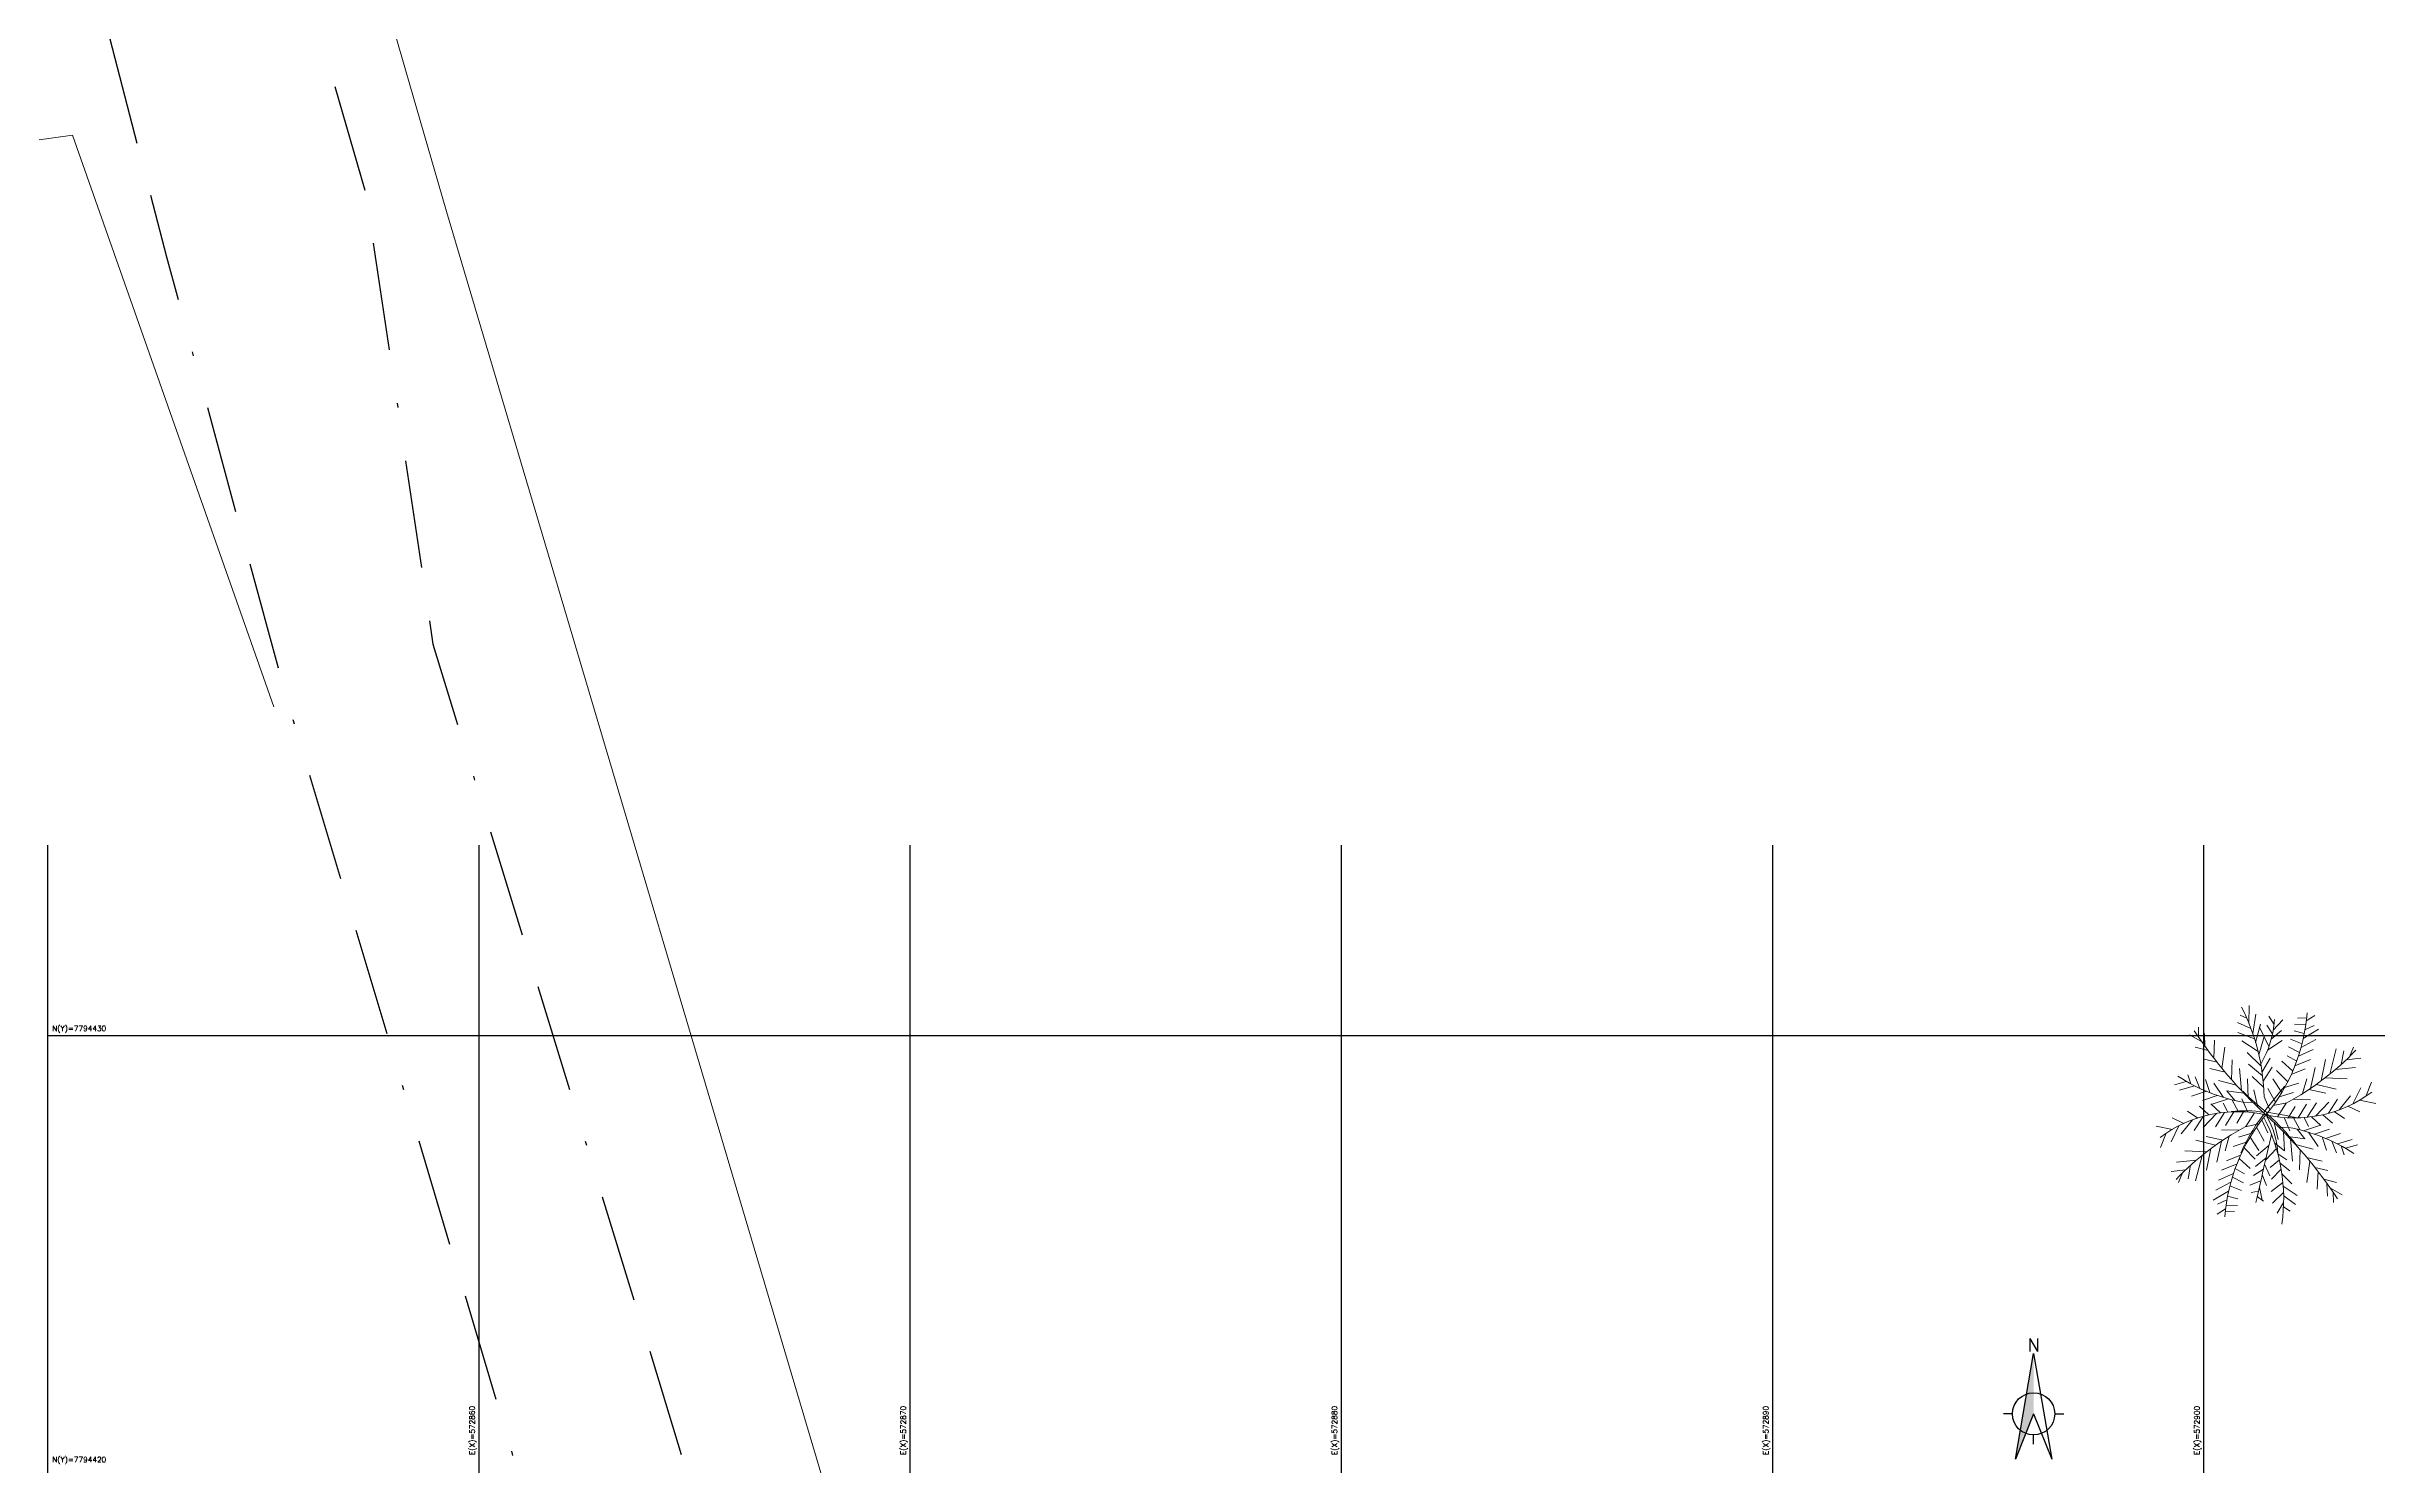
# Model space of a CAD drawing. Header units: metres. Extents: x 571679 to 576048, y 7793723 to 7796430.
# Drawn here: x 572850 to 572904, y 7794420 to 7794452.9 of the extents above; entities that cross this region are included whole.
import ezdxf
from ezdxf.enums import TextEntityAlignment as Align

# ---------------------------------------------------------------- set-up
doc = ezdxf.new("R2010")
doc.units = ezdxf.units.M
doc.linetypes.add('BORDER2', pattern=[0.875, 0.25, -0.125, 0.25, -0.125, 0, -0.125])
doc.linetypes.add('CONTINUO', pattern=[0])
for name, color, linetype in [('DSSIMB-L1-A', 1, 'Continuous'), ('MALHA - LINHA', 8, 'CONTINUO'), ('TPCDSRUTE-Q', 2, 'BORDER2')]:
    doc.layers.add(name, color=color, linetype=linetype)
doc.layers.add('TOP_ARVORES', color=8, linetype='Continuous', lineweight=9)
doc.layers.add('TOP_CERCA', color=1, linetype='CERCA_DE_ARAME', lineweight=0)
doc.styles.add('L50', font='romans.shx', dxfattribs={"height": 0.0625})
doc.styles.get("Standard").update_dxf_attribs({"font": 'simplex.shx'})
doc.linetypes.add('CERCA1', pattern='A,2,-0.5,["X",Standard,S=0.7,R=1,X=0,Y=-0.3],-1', length=3.5)
doc.linetypes.add('CERCA_DE_ARAME', pattern='A,0.15,-0.05,["X",Standard,S=0.05,R=0,X=-0.0175,Y=-0.025],-0.05', length=0.25)

# ---------------------------------------------------------------- blocks, each defined once
blk = doc.blocks.new('norte')
for p, q in [((-4.11, -10.46), (0.09, 14.04)), ((0.09, 14.04), (4.29, -10.46)), ((-4.81, 0.04), (-6.91, 0.04)), ((0.09, 0.04), (-4.11, -10.46)), ((0.09, 0.04), (4.29, -10.46)), ((4.99, 0.04), (7.09, 0.04)), ((0.09, -6.96), (0.09, -4.86))]:
    blk.add_line(p, q)
blk.add_circle((0.09, 0.04), 4.9)
blk.add_solid([(0.09, 0.04), (0.09, 14.04), (0.09, 0.04), (-4.11, -10.46)])
blk.add_text('N', height=3).set_placement((0.09, 16.03), align=Align.MIDDLE)
blk = doc.blocks.new('A$C50B3580C')
at = {"layer": 'TOP_ARVORES', "lineweight": 0}
for p, q in [((2.166, 4.661, 754.016), (2.176, 5.074, 754.016)), ((2.254, 4.425, 754.016), (2.324, 4.875, 754.016)), ((1.064, 4.247, 754.016), (0.788, 4.399, 754.016)), ((0.996, 4.347, 754.016), (0.995, 4.576, 754.016)), ((1.142, 4.136, 754.016), (1.131, 4.43, 754.016)), ((2.213, 4.541, 754.016), (1.897, 4.679, 754.016)), ((2.295, 4.3, 754.016), (1.909, 4.45, 754.016)), ((2.117, 4.779, 754.016), (1.96, 4.849, 754.016)), ((2.319, 4.219, 754.016), (2.431, 4.642, 754.016)), ((2.394, 3.929, 754.016), (2.516, 4.353, 754.016)), ((2.627, 4.119, 754.016), (2.412, 4.573, 754.016)), ((2.712, 4.415, 754.016), (2.583, 4.618, 754.016)), ((2.748, 4.629, 754.016), (2.628, 4.827, 754.016)), ((2.682, 4.291, 754.016), (2.922, 4.492, 754.016)), ((2.729, 4.499, 754.016), (2.949, 4.739, 754.016)), ((3.448, 4.42, 754.016), (3.211, 4.484, 754.016)), ((3.483, 4.63, 754.016), (3.222, 4.638, 754.016)), ((3.502, 4.783, 754.016), (3.291, 4.775, 754.016)), ((3.423, 4.301, 754.016), (3.782, 4.515, 754.016)), ((3.464, 4.505, 754.016), (3.682, 4.605, 754.016)), ((3.495, 4.715, 754.016), (3.691, 4.834, 754.016)), ((1.214, 4.037, 754.016), (0.918, 4.113, 754.016)), ((1.422, 3.763, 754.016), (1.124, 3.837, 754.016)), ((1.348, 3.858, 754.016), (1.369, 4.271, 754.016)), ((1.536, 3.62, 754.016), (1.606, 4.112, 754.016)), ((1.757, 3.356, 754.016), (1.775, 3.815, 754.016)), ((2.375, 4.01, 754.016), (1.998, 4.256, 754.016)), ((2.445, 3.666, 754.016), (2.122, 3.984, 754.016)), ((2.466, 3.533, 754.016), (2.652, 3.852, 754.016)), ((2.595, 4.035, 754.016), (2.933, 4.263, 754.016)), ((3.269, 3.78, 754.016), (3.051, 3.902, 754.016)), ((3.337, 3.979, 754.016), (3.078, 4.114, 754.016)), ((3.395, 4.184, 754.016), (3.126, 4.289, 754.016)), ((3.226, 3.668, 754.016), (3.59, 3.817, 754.016)), ((3.309, 3.894, 754.016), (3.654, 4.049, 754.016)), ((3.371, 4.096, 754.016), (3.718, 4.282, 754.016)), ((3.832, 3.317, 754.016), (3.934, 3.816, 754.016)), ((4.033, 3.472, 754.016), (4.189, 4.059, 754.016)), ((4.302, 3.7, 754.016), (4.363, 4.011, 754.016)), ((4.417, 3.805, 754.016), (4.756, 3.844, 754.016)), ((4.492, 3.877, 754.016), (4.585, 4.098, 754.016)), ((0.708, 3.322, 754.016), (0.43, 3.246, 754.016)), ((0.81, 3.265, 754.016), (0.743, 3.473, 754.016)), ((1.022, 3.158, 754.016), (0.917, 3.425, 754.016)), ((1.251, 3.058, 754.016), (1.15, 3.361, 754.016)), ((1.611, 3.528, 754.016), (1.251, 3.615, 754.016)), ((1.567, 2.946, 754.016), (1.345, 3.276, 754.016)), ((1.868, 3.231, 754.016), (1.457, 3.339, 754.016)), ((1.987, 3.101, 754.016), (1.939, 3.614, 754.016)), ((2.143, 2.936, 754.016), (2.124, 3.375, 754.016)), ((2.477, 3.44, 754.016), (2.151, 3.716, 754.016)), ((2.501, 3.17, 754.016), (2.237, 3.427, 754.016)), ((2.49, 3.319, 754.016), (2.702, 3.64, 754.016)), ((2.918, 3.052, 754.016), (2.716, 3.369, 754.016)), ((3.059, 3.302, 754.016), (2.801, 3.564, 754.016)), ((3.177, 3.55, 754.016), (2.924, 3.781, 754.016)), ((2.986, 3.167, 754.016), (3.314, 3.267, 754.016)), ((3.142, 3.472, 754.016), (3.468, 3.6, 754.016)), ((3.404, 3.026, 754.016), (3.5, 3.372, 754.016)), ((3.584, 3.142, 754.016), (3.696, 3.631, 754.016)), ((3.929, 3.39, 754.016), (4.436, 3.365, 754.016)), ((4.169, 3.584, 754.016), (4.633, 3.624, 754.016)), ((4.867, 2.955, 754.016), (5.002, 3.287, 754.016)), ((0.894, 3.221, 754.016), (0.551, 3.119, 754.016)), ((1.172, 3.091, 754.016), (0.826, 2.981, 754.016)), ((1.229, 2.541, 754.016), (1.011, 2.742, 754.016)), ((1.425, 2.993, 754.016), (1.08, 2.88, 754.016)), ((1.496, 2.588, 754.016), (1.276, 2.795, 754.016)), ((1.683, 2.912, 754.016), (1.285, 2.786, 754.016)), ((1.668, 2.605, 754.016), (1.562, 2.81, 754.016)), ((2.043, 3.041, 754.016), (1.641, 3.101, 754.016)), ((1.831, 2.874, 754.016), (1.649, 3.1, 754.016)), ((1.916, 2.613, 754.016), (1.768, 2.878, 754.016)), ((2.128, 2.603, 754.016), (1.996, 2.91, 754.016)), ((2.251, 2.826, 754.016), (2.029, 2.832, 754.016)), ((2.364, 2.715, 754.016), (2.271, 3.115, 754.016)), ((2.645, 2.656, 754.016), (2.509, 2.956, 754.016)), ((2.772, 2.827, 754.016), (2.594, 3.152, 754.016)), ((2.716, 2.75, 754.016), (3.033, 2.812, 754.016)), ((2.82, 2.49, 754.016), (3.019, 2.81, 754.016)), ((2.857, 2.953, 754.016), (3.192, 3.05, 754.016)), ((3.068, 2.467, 754.016), (3.228, 2.727, 754.016)), ((3.182, 2.895, 754.016), (3.583, 2.88, 754.016)), ((3.298, 2.465, 754.016), (3.493, 2.78, 754.016)), ((3.51, 2.478, 754.016), (3.721, 2.811, 754.016)), ((3.548, 3.119, 754.016), (3.938, 3.033, 754.016)), ((3.699, 2.502, 754.016), (4.007, 2.826, 754.016)), ((3.724, 3.239, 754.016), (4.182, 3.122, 754.016)), ((4.003, 2.568, 754.016), (4.213, 2.895, 754.016)), ((4.252, 2.646, 754.016), (4.515, 2.968, 754.016)), ((4.454, 2.729, 754.016), (4.726, 2.597, 754.016)), ((4.57, 2.784, 754.016), (4.753, 3.153, 754.016)), ((4.721, 2.865, 754.016), (5.101, 2.791, 754.016)), ((0.381, 2.211, 754.016), (0, 2.285, 754.016)), ((0.532, 2.292, 754.016), (0.348, 1.923, 754.016)), ((0.647, 2.348, 754.016), (0.375, 2.479, 754.016)), ((0.849, 2.43, 754.016), (0.586, 2.108, 754.016)), ((0.969, 2.47, 754.016), (0.73, 2.632, 754.016)), ((1.098, 2.508, 754.016), (0.888, 2.181, 754.016)), ((1.402, 2.574, 754.016), (1.095, 2.25, 754.016)), ((1.591, 2.598, 754.016), (1.381, 2.265, 754.016)), ((1.919, 2.182, 754.016), (1.518, 2.196, 754.016)), ((1.803, 2.612, 754.016), (1.608, 2.296, 754.016)), ((2.033, 2.609, 754.016), (1.873, 2.349, 754.016)), ((2.385, 2.327, 754.016), (2.069, 2.264, 754.016)), ((2.282, 2.586, 754.016), (2.082, 2.266, 754.016)), ((2.33, 2.249, 754.016), (2.507, 1.924, 754.016)), ((2.456, 2.421, 754.016), (2.592, 2.12, 754.016)), ((2.738, 2.361, 754.016), (2.83, 1.961, 754.016)), ((2.85, 2.25, 754.016), (3.072, 2.244, 754.016)), ((2.973, 2.473, 754.016), (3.106, 2.167, 754.016)), ((3.186, 2.464, 754.016), (3.333, 2.198, 754.016)), ((3.27, 2.202, 754.016), (3.453, 1.976, 754.016)), ((3.418, 2.164, 754.016), (3.816, 2.29, 754.016)), ((3.433, 2.471, 754.016), (3.54, 2.266, 754.016)), ((3.605, 2.489, 754.016), (3.826, 2.282, 754.016)), ((3.676, 2.083, 754.016), (4.021, 2.197, 754.016)), ((3.872, 2.535, 754.016), (4.09, 2.334, 754.016)), ((4.133, 2.606, 754.016), (4.371, 2.445, 754.016)), ((0.234, 2.121, 754.016), (0.099, 1.789, 754.016)), ((1.172, 1.686, 754.016), (0.665, 1.711, 754.016)), ((1.377, 1.837, 754.016), (0.92, 1.954, 754.016)), ((1.553, 1.958, 754.016), (1.163, 2.043, 754.016)), ((1.27, 1.76, 754.016), (1.167, 1.26, 754.016)), ((1.518, 1.934, 754.016), (1.405, 1.445, 754.016)), ((1.698, 2.05, 754.016), (1.602, 1.704, 754.016)), ((2.116, 1.91, 754.016), (1.787, 1.809, 754.016)), ((2.245, 2.123, 754.016), (1.909, 2.026, 754.016)), ((2.042, 1.774, 754.016), (2.3, 1.512, 754.016)), ((2.183, 2.024, 754.016), (2.385, 1.708, 754.016)), ((2.621, 1.834, 754.016), (2.328, 1.591, 754.016)), ((2.791, 1.753, 754.016), (2.54, 1.495, 754.016)), ((2.752, 1.88, 754.016), (2.978, 1.701, 754.016)), ((2.824, 1.631, 754.016), (3.031, 1.491, 754.016)), ((2.958, 2.14, 754.016), (2.978, 1.701, 754.016)), ((3.058, 2.036, 754.016), (3.46, 1.975, 754.016)), ((3.115, 1.975, 754.016), (3.162, 1.463, 754.016)), ((3.233, 1.845, 754.016), (3.645, 1.737, 754.016)), ((3.344, 1.72, 754.016), (3.326, 1.261, 754.016)), ((3.534, 2.13, 754.016), (3.756, 1.8, 754.016)), ((3.85, 2.018, 754.016), (3.951, 1.715, 754.016)), ((3.93, 1.985, 754.016), (4.275, 2.095, 754.016)), ((4.079, 1.919, 754.016), (4.184, 1.651, 754.016)), ((4.207, 1.855, 754.016), (4.55, 1.957, 754.016)), ((4.291, 1.811, 754.016), (4.359, 1.603, 754.016)), ((4.393, 1.754, 754.016), (4.671, 1.83, 754.016)), ((0.684, 1.271, 754.016), (0.345, 1.233, 754.016)), ((0.932, 1.492, 754.016), (0.469, 1.452, 754.016)), ((0.61, 1.199, 754.016), (0.517, 0.978, 754.016)), ((0.799, 1.377, 754.016), (0.738, 1.065, 754.016)), ((1.068, 1.604, 754.016), (0.912, 1.017, 754.016)), ((1.792, 1.183, 754.016), (1.447, 1.027, 754.016)), ((1.875, 1.408, 754.016), (1.511, 1.259, 754.016)), ((1.959, 1.604, 754.016), (1.633, 1.476, 754.016)), ((1.765, 1.097, 754.016), (2.024, 0.962, 754.016)), ((1.832, 1.296, 754.016), (2.051, 1.174, 754.016)), ((1.925, 1.526, 754.016), (2.178, 1.295, 754.016)), ((2.488, 1.276, 754.016), (2.255, 1.135, 754.016)), ((2.551, 1.542, 754.016), (2.3, 1.344, 754.016)), ((2.459, 1.153, 754.016), (2.553, 0.896, 754.016)), ((2.516, 1.393, 754.016), (2.637, 1.122, 754.016)), ((2.857, 1.492, 754.016), (2.643, 1.313, 754.016)), ((2.899, 1.276, 754.016), (2.672, 1.045, 754.016)), ((2.873, 1.419, 754.016), (3.099, 1.24, 754.016)), ((2.916, 1.165, 754.016), (3.146, 0.933, 754.016)), ((3.49, 1.548, 754.016), (3.85, 1.461, 754.016)), ((3.566, 1.456, 754.016), (3.495, 0.964, 754.016)), ((3.679, 1.313, 754.016), (3.977, 1.239, 754.016)), ((3.753, 1.218, 754.016), (3.733, 0.805, 754.016)), ((1.678, 0.775, 754.016), (1.319, 0.561, 754.016)), ((1.73, 0.98, 754.016), (1.383, 0.794, 754.016)), ((1.638, 0.571, 754.016), (1.419, 0.471, 754.016)), ((1.654, 0.657, 754.016), (1.891, 0.592, 754.016)), ((1.707, 0.892, 754.016), (1.976, 0.788, 754.016)), ((2.426, 1.011, 754.016), (2.171, 0.909, 754.016)), ((2.371, 0.77, 754.016), (2.203, 0.736, 754.016)), ((2.342, 0.645, 754.016), (2.483, 0.536, 754.016)), ((2.39, 0.853, 754.016), (2.454, 0.558, 754.016)), ((2.938, 0.964, 754.016), (2.662, 0.759, 754.016)), ((2.952, 0.733, 754.016), (2.692, 0.49, 754.016)), ((2.944, 0.884, 754.016), (3.27, 0.662, 754.016)), ((2.954, 0.654, 754.016), (3.225, 0.453, 754.016)), ((3.887, 1.039, 754.016), (4.183, 0.963, 754.016)), ((3.959, 0.94, 754.016), (3.971, 0.646, 754.016)), ((4.037, 0.829, 754.016), (4.313, 0.677, 754.016)), ((4.105, 0.729, 754.016), (4.106, 0.501, 754.016)), ((1.607, 0.361, 754.016), (1.411, 0.242, 754.016)), ((1.599, 0.293, 754.016), (1.811, 0.301, 754.016)), ((1.618, 0.446, 754.016), (1.88, 0.438, 754.016)), ((2.952, 0.501, 754.016), (2.798, 0.258, 754.016)), ((2.949, 0.405, 754.016), (3.105, 0.305, 754.016))]:
    blk.add_line(p, q, dxfattribs=at)
for centre, radius, start, end in [((-2.243, 2.888, 754.016), 4.752, 0.8278, 26.9321), ((-0.654, 5.221, 754.016), 4.18, 320.0684, 355.6203), ((9.638, 10.202, 754.016), 10.439, 213.1493, 227.2394), ((0.459, 4.901, 754.016), 2.305, 329.0895, 356.1282), ((0.003, 8.498, 754.016), 6.442, 298.0539, 316.0226), ((2.798, 6.924, 754.016), 4.164, 236.7552, 259.3683), ((5.27, 6.179, 754.016), 4.486, 223.4991, 233.0264), ((9.682, -2.68, 754.016), 8.908, 138.667, 143.7298), ((3.217, 5.48, 754.016), 3.017, 257.2322, 306.3968), ((1.884, -0.404, 754.016), 3.017, 77.2322, 126.3968), ((5.098, -3.422, 754.016), 6.442, 118.0539, 136.0226), ((5.756, -0.145, 754.016), 4.18, 140.0684, 175.6203), ((2.053, 0.435, 754.016), 2.201, 78.2652, 97.8714), ((6.073, -0.191, 754.016), 4.505, 142.4887, 155.6997), ((-1.15, 0.608, 754.016), 4.104, 351.4843, 27.13), ((-4.537, -5.126, 754.016), 10.439, 33.1493, 47.2394), ((-0.418, -0.915, 754.016), 4.585, 36.7647, 49.3719), ((0.961, 1.551, 754.016), 1.866, 2.467, 30.5395), ((1.682, -3.962, 754.016), 6.617, 75.9159, 82.2755), ((2.304, -1.848, 754.016), 4.164, 56.7552, 79.3683), ((95.072, -20.443, 754.016), 95.098, 166.29957, 167.27558)]:
    blk.add_arc(centre, radius, start, end, dxfattribs=at)

msp = doc.modelspace()

# ---------------------------------------------------------------- linework, layer by layer
at = {"layer": 'MALHA - LINHA'}
for p, q in [((572850, 7794377.891), (572850, 7794434.409)), ((572860, 7794377.891), (572860, 7794434.409)), ((572870, 7794377.891), (572870, 7794434.409)), ((572880, 7794377.891), (572880, 7794434.409)), ((572890, 7794377.891), (572890, 7794434.409)), ((572900, 7794377.891), (572900, 7794434.409)), ((572850, 7794430), (572908.108, 7794430))]:
    msp.add_line(p, q, dxfattribs=at)
at = {"layer": 'TOP_CERCA', "linetype": 'CERCA1', "ltscale": 0.2}
msp.add_lwpolyline([(572844.745, 7794499.186), (572859.248, 7794449.106), (572869.099, 7794415.897), (572870.515, 7794411.344)], dxfattribs=at)
at = {"layer": 'TOP_CERCA', "linetype": 'CERCA1'}
for points, elevation in [([(572839.709, 7794449.354), (572850.568, 7794450.874)], 711.534), ([(572850.568, 7794450.874), (572855.242, 7794437.619)], 711.331)]:
    msp.add_lwpolyline(points, dxfattribs=dict(at, elevation=elevation))
at = {"layer": 'TPCDSRUTE-Q', "ltscale": 10, "flags": 128}
for points, elevation in [([(572862.933, 7794413.076), (572855.503, 7794437.938), (572852.757, 7794448.048), (572843.135, 7794485.105), (572838.761, 7794498.843), (572835.918, 7794498.046), (572827.408, 7794492.591), (572805.858, 7794491.866), (572799.067, 7794501.921), (572789.243, 7794498.687), (572766.19, 7794491.981), (572741.022, 7794506.618), (572731.943, 7794512.685), (572721.701, 7794514.806), (572709.41, 7794526.136), (572691.126, 7794545.682), (572673.8, 7794567.429), (572648.254, 7794598.224), (572605.69, 7794623.952), (572575.243, 7794627.602), (572552.922, 7794627.407), (572531.235, 7794622.375), (572481.797, 7794619.423), (572447.483, 7794616.547), (572428.798, 7794615.643), (572408.905, 7794611.172), (572388.178, 7794607.146), (572356.123, 7794605.372), (572318.029, 7794608.785), (572293.359, 7794615.644), (572282.474, 7794618.49), (572263.728, 7794626.483), (572255.568, 7794624.241)], 708.172), ([(572858.643, 7794511.177), (572842.102, 7794501.599), (572846.762, 7794485.993), (572857.377, 7794449.51), (572858.93, 7794439.071), (572866.683, 7794413.78)], 716.441)]:
    msp.add_lwpolyline(points, dxfattribs=dict(at, elevation=elevation))

# ---------------------------------------------------------------- block references
at = {"layer": 'DSSIMB-L1-A', "xscale": 0.1, "yscale": 0.1, "zscale": 0.1}
msp.add_blockref('norte', (572896.04, 7794421.22), dxfattribs=at)
at = {"layer": 'TOP_ARVORES', "rotation": 0.254365713016153}
msp.add_blockref('A$C50B3580C', (572898.898, 7794425.609, 658.364), dxfattribs=at)

# ---------------------------------------------------------------- texts
at = {"layer": 'MALHA - LINHA', "style": 'L50'}
for s, p in [('N(Y)=7794430', (572850.1, 7794430.1)), ('N(Y)=7794420', (572850.1, 7794420.1))]:
    msp.add_text(s, height=0.125, dxfattribs=at).set_placement(p)
for s, p in [('E(X)=572860', (572859.9, 7794421.407)), ('E(X)=572870', (572869.9, 7794421.407)), ('E(X)=572880', (572879.9, 7794421.407)), ('E(X)=572890', (572889.9, 7794421.407)), ('E(X)=572900', (572899.9, 7794421.407))]:
    msp.add_text(s, height=0.125, rotation=90, dxfattribs=at).set_placement(p, align=Align.RIGHT)

doc.saveas('drawing.dxf')
